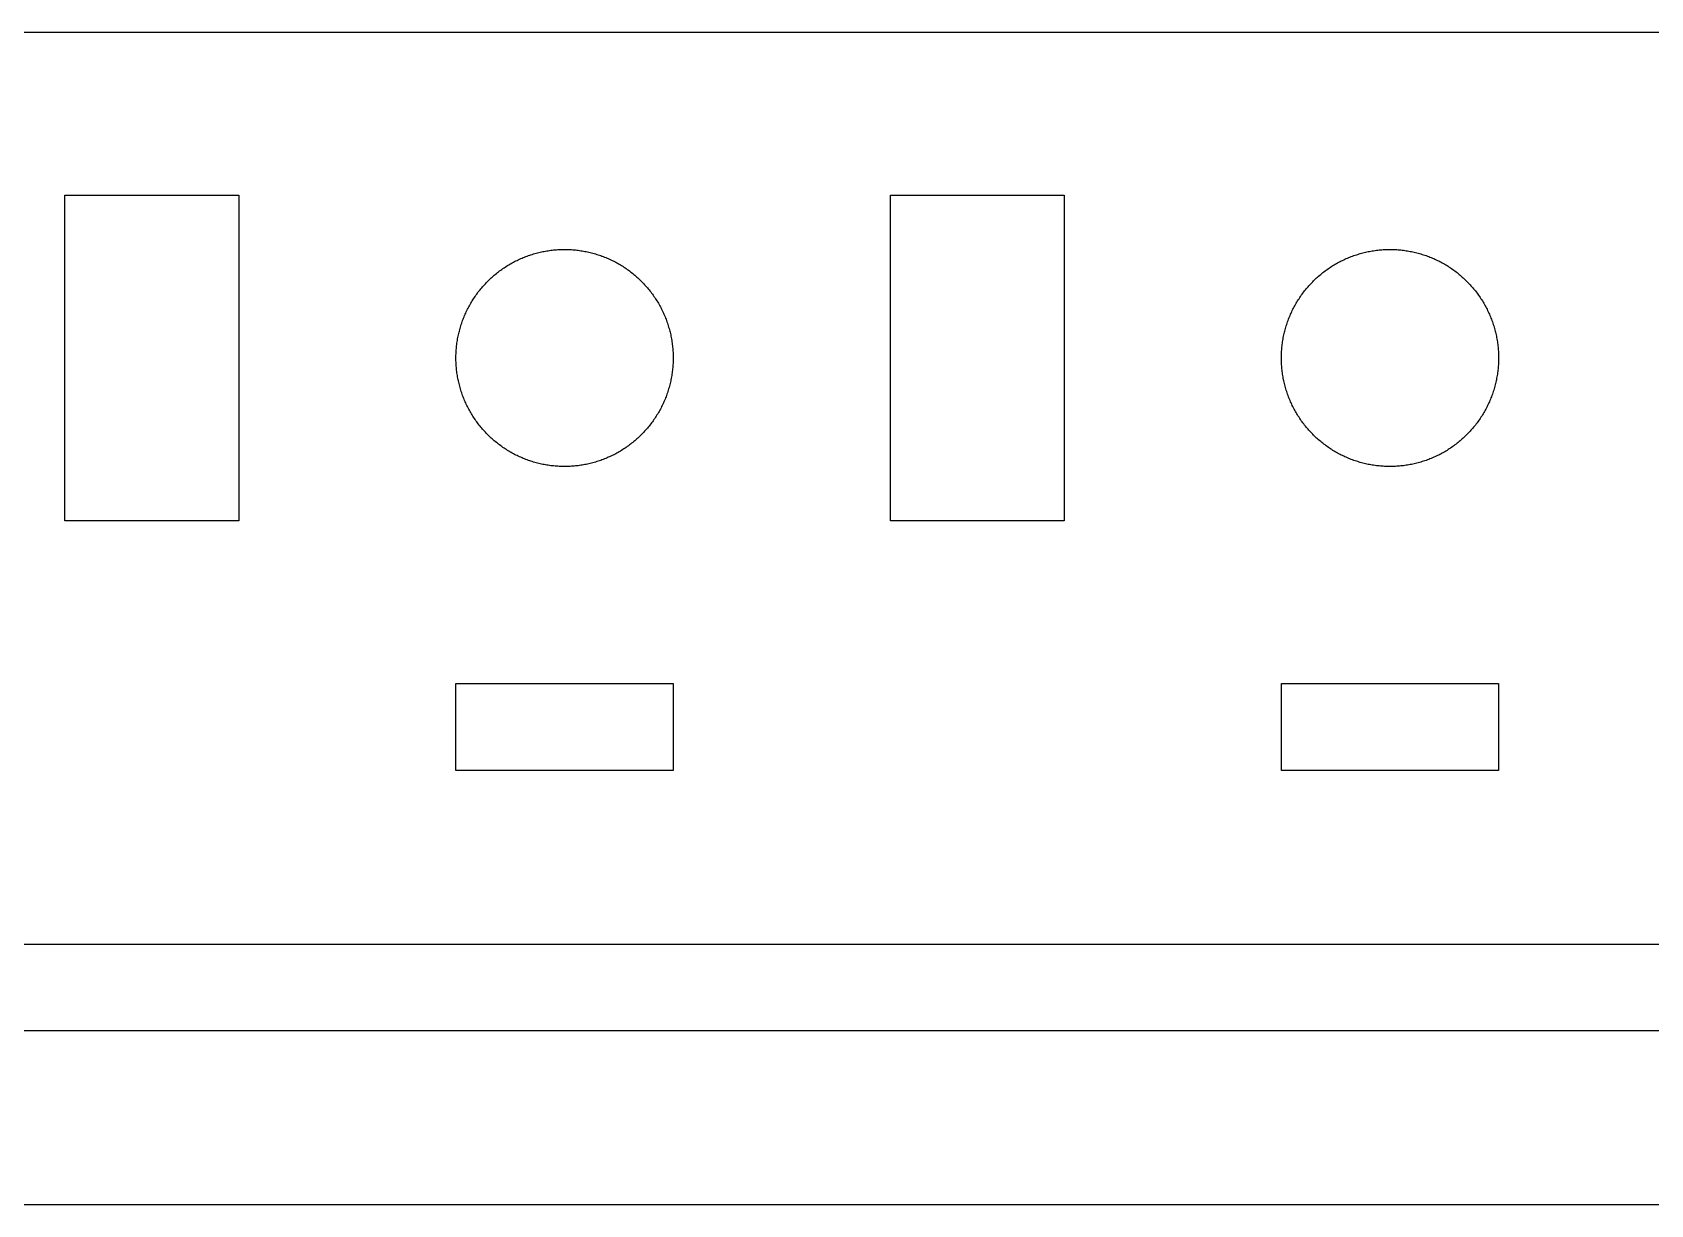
# Model space of a CAD drawing. Header units: metres. Extents: x -160 to 479, y -45 to 506.
# Drawn here: x -85.5 to -11, y 75 to 129 of the extents above; entities that cross this region are included whole.
import ezdxf

# ---------------------------------------------------------------- set-up
doc = ezdxf.new("R2010")
doc.units = ezdxf.units.M

msp = doc.modelspace()

# ---------------------------------------------------------------- linework, layer by layer
for p, q in [((152, 129), (-160, 129)), ((-84, 106.5), (-84, 121.5)), ((-84, 121.5), (-76, 121.5)), ((-76, 121.5), (-76, 106.5)), ((-46, 106.5), (-46, 121.5)), ((-46, 121.5), (-38, 121.5)), ((-38, 121.5), (-38, 106.5)), ((-63.2979, 118.441), (-63.2419, 118.469)), ((-63.2419, 118.469), (-63.1856, 118.497)), ((-63.1856, 118.497), (-63.1289, 118.524)), ((-63.1289, 118.524), (-63.0719, 118.551)), ((-63.0719, 118.551), (-63.0145, 118.576)), ((-63.0145, 118.576), (-62.9569, 118.601)), ((-62.9569, 118.601), (-62.8989, 118.625)), ((-62.8989, 118.625), (-62.8406, 118.649)), ((-62.8406, 118.649), (-62.7821, 118.672)), ((-62.7821, 118.672), (-62.7232, 118.694)), ((-62.7232, 118.694), (-62.6641, 118.715)), ((-62.6641, 118.715), (-62.6047, 118.735)), ((-62.6047, 118.735), (-62.5451, 118.755)), ((-62.5451, 118.755), (-62.4852, 118.774)), ((-62.4852, 118.774), (-62.4251, 118.793)), ((-62.4251, 118.793), (-62.3647, 118.81)), ((-62.3647, 118.81), (-62.3042, 118.827)), ((-62.3042, 118.827), (-62.2434, 118.843)), ((-62.2434, 118.843), (-62.1825, 118.858)), ((-62.1825, 118.858), (-62.1214, 118.873)), ((-62.1214, 118.873), (-62.06, 118.886)), ((-62.06, 118.886), (-61.9985, 118.899)), ((-61.9985, 118.899), (-61.9369, 118.911)), ((-61.9369, 118.911), (-61.8751, 118.923)), ((-61.8751, 118.923), (-61.8132, 118.933)), ((-61.8132, 118.933), (-61.7511, 118.943)), ((-61.7511, 118.943), (-61.6889, 118.952)), ((-61.6889, 118.952), (-61.6267, 118.961)), ((-61.6267, 118.961), (-61.5643, 118.968)), ((-61.5643, 118.968), (-61.5018, 118.975)), ((-61.5018, 118.975), (-61.4393, 118.981)), ((-61.4393, 118.981), (-61.3766, 118.986)), ((-61.3766, 118.986), (-61.3139, 118.99)), ((-61.3139, 118.99), (-61.2512, 118.994)), ((-61.2512, 118.994), (-61.1884, 118.996)), ((-61.1884, 118.996), (-61.1256, 118.998)), ((-61.1256, 118.998), (-61.0628, 119)), ((-61.0628, 119), (-61, 119)), ((-61, 119), (-60.9372, 119)), ((-60.9372, 119), (-60.8743, 118.998)), ((-60.8743, 118.998), (-60.8115, 118.996)), ((-60.8115, 118.996), (-60.7488, 118.994)), ((-60.7488, 118.994), (-60.686, 118.99)), ((-60.686, 118.99), (-60.6234, 118.986)), ((-60.6234, 118.986), (-60.5607, 118.981)), ((-60.5607, 118.981), (-60.4982, 118.975)), ((-60.4982, 118.975), (-60.4357, 118.968)), ((-60.4357, 118.968), (-60.3733, 118.961)), ((-60.3733, 118.961), (-60.311, 118.952)), ((-60.311, 118.952), (-60.2489, 118.943)), ((-60.2489, 118.943), (-60.1868, 118.933)), ((-60.1868, 118.933), (-60.1249, 118.923)), ((-60.1249, 118.923), (-60.0631, 118.911)), ((-60.0631, 118.911), (-60.0014, 118.899)), ((-60.0014, 118.899), (-59.94, 118.886)), ((-59.94, 118.886), (-59.8786, 118.873)), ((-59.8786, 118.873), (-59.8175, 118.858)), ((-59.8175, 118.858), (-59.7565, 118.843)), ((-59.7565, 118.843), (-59.6958, 118.827)), ((-59.6958, 118.827), (-59.6352, 118.81)), ((-59.6352, 118.81), (-59.5749, 118.793)), ((-59.5749, 118.793), (-59.5148, 118.774)), ((-59.5148, 118.774), (-59.4549, 118.755)), ((-59.4549, 118.755), (-59.3953, 118.735)), ((-59.3953, 118.735), (-59.3359, 118.715)), ((-59.3359, 118.715), (-59.2768, 118.694)), ((-59.2768, 118.694), (-59.2179, 118.672)), ((-59.2179, 118.672), (-59.1594, 118.649)), ((-59.1594, 118.649), (-59.1011, 118.625)), ((-59.1011, 118.625), (-59.0431, 118.601)), ((-59.0431, 118.601), (-58.9855, 118.576)), ((-58.9855, 118.576), (-58.9281, 118.551)), ((-58.9281, 118.551), (-58.8711, 118.524)), ((-58.8711, 118.524), (-58.8144, 118.497)), ((-58.8144, 118.497), (-58.7581, 118.469)), ((-58.7581, 118.469), (-58.7021, 118.441)), ((-25.2979, 118.441), (-25.2419, 118.469)), ((-25.2419, 118.469), (-25.1856, 118.497)), ((-25.1856, 118.497), (-25.1289, 118.524)), ((-25.1289, 118.524), (-25.0719, 118.551)), ((-25.0719, 118.551), (-25.0145, 118.576)), ((-25.0145, 118.576), (-24.9569, 118.601)), ((-24.9569, 118.601), (-24.8989, 118.625)), ((-24.8989, 118.625), (-24.8406, 118.649)), ((-24.8406, 118.649), (-24.7821, 118.672)), ((-24.7821, 118.672), (-24.7232, 118.694)), ((-24.7232, 118.694), (-24.6641, 118.715)), ((-24.6641, 118.715), (-24.6047, 118.735)), ((-24.6047, 118.735), (-24.5451, 118.755)), ((-24.5451, 118.755), (-24.4852, 118.774)), ((-24.4852, 118.774), (-24.4251, 118.793)), ((-24.4251, 118.793), (-24.3647, 118.81)), ((-24.3647, 118.81), (-24.3042, 118.827)), ((-24.3042, 118.827), (-24.2434, 118.843)), ((-24.2434, 118.843), (-24.1825, 118.858)), ((-24.1825, 118.858), (-24.1214, 118.873)), ((-24.1214, 118.873), (-24.06, 118.886)), ((-24.06, 118.886), (-23.9985, 118.899)), ((-23.9985, 118.899), (-23.9369, 118.911)), ((-23.9369, 118.911), (-23.8751, 118.923)), ((-23.8751, 118.923), (-23.8132, 118.933)), ((-23.8132, 118.933), (-23.7511, 118.943)), ((-23.7511, 118.943), (-23.6889, 118.952)), ((-23.6889, 118.952), (-23.6267, 118.961)), ((-23.6267, 118.961), (-23.5643, 118.968)), ((-23.5643, 118.968), (-23.5018, 118.975)), ((-23.5018, 118.975), (-23.4393, 118.981)), ((-23.4393, 118.981), (-23.3766, 118.986)), ((-23.3766, 118.986), (-23.3139, 118.99)), ((-23.3139, 118.99), (-23.2512, 118.994)), ((-23.2512, 118.994), (-23.1884, 118.996)), ((-23.1884, 118.996), (-23.1256, 118.998)), ((-23.1256, 118.998), (-23.0628, 119)), ((-23.0628, 119), (-23, 119)), ((-23, 119), (-22.9372, 119)), ((-22.9372, 119), (-22.8743, 118.998)), ((-22.8743, 118.998), (-22.8115, 118.996)), ((-22.8115, 118.996), (-22.7488, 118.994)), ((-22.7488, 118.994), (-22.686, 118.99)), ((-22.686, 118.99), (-22.6234, 118.986)), ((-22.6234, 118.986), (-22.5607, 118.981)), ((-22.5607, 118.981), (-22.4982, 118.975)), ((-22.4982, 118.975), (-22.4357, 118.968)), ((-22.4357, 118.968), (-22.3733, 118.961)), ((-22.3733, 118.961), (-22.311, 118.952)), ((-22.311, 118.952), (-22.2489, 118.943)), ((-22.2489, 118.943), (-22.1868, 118.933)), ((-22.1868, 118.933), (-22.1249, 118.923)), ((-22.1249, 118.923), (-22.0631, 118.911)), ((-22.0631, 118.911), (-22.0014, 118.899)), ((-22.0014, 118.899), (-21.94, 118.886)), ((-21.94, 118.886), (-21.8786, 118.873)), ((-21.8786, 118.873), (-21.8175, 118.858)), ((-21.8175, 118.858), (-21.7565, 118.843)), ((-21.7565, 118.843), (-21.6958, 118.827)), ((-21.6958, 118.827), (-21.6352, 118.81)), ((-21.6352, 118.81), (-21.5749, 118.793)), ((-21.5749, 118.793), (-21.5148, 118.774)), ((-21.5148, 118.774), (-21.4549, 118.755)), ((-21.4549, 118.755), (-21.3953, 118.735)), ((-21.3953, 118.735), (-21.3359, 118.715)), ((-21.3359, 118.715), (-21.2768, 118.694)), ((-21.2768, 118.694), (-21.2179, 118.672)), ((-21.2179, 118.672), (-21.1594, 118.649)), ((-21.1594, 118.649), (-21.1011, 118.625)), ((-21.1011, 118.625), (-21.0431, 118.601)), ((-21.0431, 118.601), (-20.9855, 118.576)), ((-20.9855, 118.576), (-20.9281, 118.551)), ((-20.9281, 118.551), (-20.8711, 118.524)), ((-20.8711, 118.524), (-20.8144, 118.497)), ((-20.8144, 118.497), (-20.7581, 118.469)), ((-20.7581, 118.469), (-20.7021, 118.441)), ((-64.3767, 117.688), (-64.33, 117.73)), ((-64.33, 117.73), (-64.2829, 117.771)), ((-64.2829, 117.771), (-64.2353, 117.812)), ((-64.2353, 117.812), (-64.1871, 117.853)), ((-64.1871, 117.853), (-64.1384, 117.892)), ((-64.1384, 117.892), (-64.0893, 117.931)), ((-64.0893, 117.931), (-64.0396, 117.97)), ((-64.0396, 117.97), (-63.9895, 118.008)), ((-63.9895, 118.008), (-63.9389, 118.045)), ((-63.9389, 118.045), (-63.8879, 118.082)), ((-63.8879, 118.082), (-63.8363, 118.118)), ((-63.8363, 118.118), (-63.7844, 118.153)), ((-63.7844, 118.153), (-63.732, 118.188)), ((-63.732, 118.188), (-63.6791, 118.222)), ((-63.6791, 118.222), (-63.6259, 118.255)), ((-63.6259, 118.255), (-63.5722, 118.288)), ((-63.5722, 118.288), (-63.5181, 118.32)), ((-63.5181, 118.32), (-63.4636, 118.351)), ((-63.4636, 118.351), (-63.4088, 118.382)), ((-63.4088, 118.382), (-63.3535, 118.411)), ((-63.3535, 118.411), (-63.2979, 118.441)), ((-58.7021, 118.441), (-58.6465, 118.411)), ((-58.6465, 118.411), (-58.5912, 118.382)), ((-58.5912, 118.382), (-58.5364, 118.351)), ((-58.5364, 118.351), (-58.4819, 118.32)), ((-58.4819, 118.32), (-58.4278, 118.288)), ((-58.4278, 118.288), (-58.3741, 118.255)), ((-58.3741, 118.255), (-58.3209, 118.222)), ((-58.3209, 118.222), (-58.268, 118.188)), ((-58.268, 118.188), (-58.2156, 118.153)), ((-58.2156, 118.153), (-58.1637, 118.118)), ((-58.1637, 118.118), (-58.1121, 118.082)), ((-58.1121, 118.082), (-58.0611, 118.045)), ((-58.0611, 118.045), (-58.0105, 118.008)), ((-58.0105, 118.008), (-57.9603, 117.97)), ((-57.9603, 117.97), (-57.9107, 117.931)), ((-57.9107, 117.931), (-57.8615, 117.892)), ((-57.8615, 117.892), (-57.8129, 117.853)), ((-57.8129, 117.853), (-57.7647, 117.812)), ((-57.7647, 117.812), (-57.7171, 117.771)), ((-57.7171, 117.771), (-57.6699, 117.73)), ((-57.6699, 117.73), (-57.6233, 117.688)), ((-26.3767, 117.688), (-26.33, 117.73)), ((-26.33, 117.73), (-26.2829, 117.771)), ((-26.2829, 117.771), (-26.2353, 117.812)), ((-26.2353, 117.812), (-26.1871, 117.853)), ((-26.1871, 117.853), (-26.1384, 117.892)), ((-26.1384, 117.892), (-26.0893, 117.931)), ((-26.0893, 117.931), (-26.0396, 117.97)), ((-26.0396, 117.97), (-25.9895, 118.008)), ((-25.9895, 118.008), (-25.9389, 118.045)), ((-25.9389, 118.045), (-25.8879, 118.082)), ((-25.8879, 118.082), (-25.8363, 118.118)), ((-25.8363, 118.118), (-25.7844, 118.153)), ((-25.7844, 118.153), (-25.732, 118.188)), ((-25.732, 118.188), (-25.6791, 118.222)), ((-25.6791, 118.222), (-25.6259, 118.255)), ((-25.6259, 118.255), (-25.5722, 118.288)), ((-25.5722, 118.288), (-25.5181, 118.32)), ((-25.5181, 118.32), (-25.4636, 118.351)), ((-25.4636, 118.351), (-25.4088, 118.382)), ((-25.4088, 118.382), (-25.3535, 118.411)), ((-25.3535, 118.411), (-25.2979, 118.441)), ((-20.7021, 118.441), (-20.6465, 118.411)), ((-20.6465, 118.411), (-20.5912, 118.382)), ((-20.5912, 118.382), (-20.5364, 118.351)), ((-20.5364, 118.351), (-20.4819, 118.32)), ((-20.4819, 118.32), (-20.4278, 118.288)), ((-20.4278, 118.288), (-20.3741, 118.255)), ((-20.3741, 118.255), (-20.3209, 118.222)), ((-20.3209, 118.222), (-20.268, 118.188)), ((-20.268, 118.188), (-20.2156, 118.153)), ((-20.2156, 118.153), (-20.1637, 118.118)), ((-20.1637, 118.118), (-20.1121, 118.082)), ((-20.1121, 118.082), (-20.0611, 118.045)), ((-20.0611, 118.045), (-20.0105, 118.008)), ((-20.0105, 118.008), (-19.9603, 117.97)), ((-19.9603, 117.97), (-19.9107, 117.931)), ((-19.9107, 117.931), (-19.8615, 117.892)), ((-19.8615, 117.892), (-19.8129, 117.853)), ((-19.8129, 117.853), (-19.7647, 117.812)), ((-19.7647, 117.812), (-19.7171, 117.771)), ((-19.7171, 117.771), (-19.6699, 117.73)), ((-19.6699, 117.73), (-19.6233, 117.688)), ((-65.0451, 116.939), (-65.0078, 116.99)), ((-65.0078, 116.99), (-64.9699, 117.04)), ((-64.9699, 117.04), (-64.9314, 117.089)), ((-64.9314, 117.089), (-64.8923, 117.138)), ((-64.8923, 117.138), (-64.8526, 117.187)), ((-64.8526, 117.187), (-64.8122, 117.235)), ((-64.8122, 117.235), (-64.7713, 117.283)), ((-64.7713, 117.283), (-64.7297, 117.33)), ((-64.7297, 117.33), (-64.6876, 117.377)), ((-64.6876, 117.377), (-64.6448, 117.423)), ((-64.6448, 117.423), (-64.6015, 117.468)), ((-64.6015, 117.468), (-64.5577, 117.513)), ((-64.5577, 117.513), (-64.5132, 117.558)), ((-64.5132, 117.558), (-64.4683, 117.602)), ((-64.4683, 117.602), (-64.4227, 117.645)), ((-64.4227, 117.645), (-64.3767, 117.688)), ((-57.6233, 117.688), (-57.5773, 117.645)), ((-57.5773, 117.645), (-57.5317, 117.602)), ((-57.5317, 117.602), (-57.4867, 117.558)), ((-57.4867, 117.558), (-57.4423, 117.513)), ((-57.4423, 117.513), (-57.3985, 117.468)), ((-57.3985, 117.468), (-57.3551, 117.423)), ((-57.3551, 117.423), (-57.3124, 117.377)), ((-57.3124, 117.377), (-57.2703, 117.33)), ((-57.2703, 117.33), (-57.2287, 117.283)), ((-57.2287, 117.283), (-57.1878, 117.235)), ((-57.1878, 117.235), (-57.1474, 117.187)), ((-57.1474, 117.187), (-57.1077, 117.138)), ((-57.1077, 117.138), (-57.0686, 117.089)), ((-57.0686, 117.089), (-57.03, 117.04)), ((-57.03, 117.04), (-56.9922, 116.99)), ((-56.9922, 116.99), (-56.9549, 116.939)), ((-27.0451, 116.939), (-27.0078, 116.99)), ((-27.0078, 116.99), (-26.9699, 117.04)), ((-26.9699, 117.04), (-26.9314, 117.089)), ((-26.9314, 117.089), (-26.8923, 117.138)), ((-26.8923, 117.138), (-26.8526, 117.187)), ((-26.8526, 117.187), (-26.8122, 117.235)), ((-26.8122, 117.235), (-26.7713, 117.283)), ((-26.7713, 117.283), (-26.7297, 117.33)), ((-26.7297, 117.33), (-26.6876, 117.377)), ((-26.6876, 117.377), (-26.6448, 117.423)), ((-26.6448, 117.423), (-26.6015, 117.468)), ((-26.6015, 117.468), (-26.5577, 117.513)), ((-26.5577, 117.513), (-26.5132, 117.558)), ((-26.5132, 117.558), (-26.4683, 117.602)), ((-26.4683, 117.602), (-26.4227, 117.645)), ((-26.4227, 117.645), (-26.3767, 117.688)), ((-19.6233, 117.688), (-19.5773, 117.645)), ((-19.5773, 117.645), (-19.5317, 117.602)), ((-19.5317, 117.602), (-19.4867, 117.558)), ((-19.4867, 117.558), (-19.4423, 117.513)), ((-19.4423, 117.513), (-19.3985, 117.468)), ((-19.3985, 117.468), (-19.3551, 117.423)), ((-19.3551, 117.423), (-19.3124, 117.377)), ((-19.3124, 117.377), (-19.2703, 117.33)), ((-19.2703, 117.33), (-19.2287, 117.283)), ((-19.2287, 117.283), (-19.1878, 117.235)), ((-19.1878, 117.235), (-19.1474, 117.187)), ((-19.1474, 117.187), (-19.1077, 117.138)), ((-19.1077, 117.138), (-19.0686, 117.089)), ((-19.0686, 117.089), (-19.03, 117.04)), ((-19.03, 117.04), (-18.9922, 116.99)), ((-18.9922, 116.99), (-18.9549, 116.939)), ((-65.497, 116.186), (-65.4692, 116.242)), ((-65.4692, 116.242), (-65.4407, 116.298)), ((-65.4407, 116.298), (-65.4115, 116.354)), ((-65.4115, 116.354), (-65.3815, 116.409)), ((-65.3815, 116.409), (-65.3509, 116.464)), ((-65.3509, 116.464), (-65.3196, 116.518)), ((-65.3196, 116.518), (-65.2876, 116.572)), ((-65.2876, 116.572), (-65.255, 116.626)), ((-65.255, 116.626), (-65.2216, 116.679)), ((-65.2216, 116.679), (-65.1876, 116.732)), ((-65.1876, 116.732), (-65.153, 116.784)), ((-65.153, 116.784), (-65.1177, 116.836)), ((-65.1177, 116.836), (-65.0817, 116.888)), ((-65.0817, 116.888), (-65.0451, 116.939)), ((-56.9549, 116.939), (-56.9183, 116.888)), ((-56.9183, 116.888), (-56.8823, 116.836)), ((-56.8823, 116.836), (-56.847, 116.784)), ((-56.847, 116.784), (-56.8123, 116.732)), ((-56.8123, 116.732), (-56.7784, 116.679)), ((-56.7784, 116.679), (-56.745, 116.626)), ((-56.745, 116.626), (-56.7124, 116.572)), ((-56.7124, 116.572), (-56.6804, 116.518)), ((-56.6804, 116.518), (-56.6491, 116.464)), ((-56.6491, 116.464), (-56.6185, 116.409)), ((-56.6185, 116.409), (-56.5885, 116.354)), ((-56.5885, 116.354), (-56.5593, 116.298)), ((-56.5593, 116.298), (-56.5308, 116.242)), ((-56.5308, 116.242), (-56.503, 116.186)), ((-27.497, 116.186), (-27.4692, 116.242)), ((-27.4692, 116.242), (-27.4407, 116.298)), ((-27.4407, 116.298), (-27.4115, 116.354)), ((-27.4115, 116.354), (-27.3815, 116.409)), ((-27.3815, 116.409), (-27.3509, 116.464)), ((-27.3509, 116.464), (-27.3196, 116.518)), ((-27.3196, 116.518), (-27.2876, 116.572)), ((-27.2876, 116.572), (-27.255, 116.626)), ((-27.255, 116.626), (-27.2216, 116.679)), ((-27.2216, 116.679), (-27.1876, 116.732)), ((-27.1876, 116.732), (-27.153, 116.784)), ((-27.153, 116.784), (-27.1177, 116.836)), ((-27.1177, 116.836), (-27.0817, 116.888)), ((-27.0817, 116.888), (-27.0451, 116.939)), ((-18.9549, 116.939), (-18.9183, 116.888)), ((-18.9183, 116.888), (-18.8823, 116.836)), ((-18.8823, 116.836), (-18.847, 116.784)), ((-18.847, 116.784), (-18.8123, 116.732)), ((-18.8123, 116.732), (-18.7784, 116.679)), ((-18.7784, 116.679), (-18.745, 116.626)), ((-18.745, 116.626), (-18.7124, 116.572)), ((-18.7124, 116.572), (-18.6804, 116.518)), ((-18.6804, 116.518), (-18.6491, 116.464)), ((-18.6491, 116.464), (-18.6185, 116.409)), ((-18.6185, 116.409), (-18.5885, 116.354)), ((-18.5885, 116.354), (-18.5593, 116.298)), ((-18.5593, 116.298), (-18.5308, 116.242)), ((-18.5308, 116.242), (-18.503, 116.186)), ((-65.7926, 115.425), (-65.7743, 115.485)), ((-65.7743, 115.485), (-65.7553, 115.545)), ((-65.7553, 115.545), (-65.7355, 115.605)), ((-65.7355, 115.605), (-65.715, 115.664)), ((-65.715, 115.664), (-65.6937, 115.723)), ((-65.6937, 115.723), (-65.6716, 115.782)), ((-65.6716, 115.782), (-65.6489, 115.841)), ((-65.6489, 115.841), (-65.6254, 115.899)), ((-65.6254, 115.899), (-65.6012, 115.957)), ((-65.6012, 115.957), (-65.5762, 116.015)), ((-65.5762, 116.015), (-65.5505, 116.072)), ((-65.5505, 116.072), (-65.5241, 116.129)), ((-65.5241, 116.129), (-65.497, 116.186)), ((-56.503, 116.186), (-56.4759, 116.129)), ((-56.4759, 116.129), (-56.4495, 116.072)), ((-56.4495, 116.072), (-56.4238, 116.015)), ((-56.4238, 116.015), (-56.3988, 115.957)), ((-56.3988, 115.957), (-56.3746, 115.899)), ((-56.3746, 115.899), (-56.3511, 115.841)), ((-56.3511, 115.841), (-56.3284, 115.782)), ((-56.3284, 115.782), (-56.3063, 115.723)), ((-56.3063, 115.723), (-56.285, 115.664)), ((-56.285, 115.664), (-56.2645, 115.605)), ((-56.2645, 115.605), (-56.2447, 115.545)), ((-56.2447, 115.545), (-56.2257, 115.485)), ((-56.2257, 115.485), (-56.2074, 115.425)), ((-27.7926, 115.425), (-27.7743, 115.485)), ((-27.7743, 115.485), (-27.7553, 115.545)), ((-27.7553, 115.545), (-27.7355, 115.605)), ((-27.7355, 115.605), (-27.715, 115.664)), ((-27.715, 115.664), (-27.6937, 115.723)), ((-27.6937, 115.723), (-27.6716, 115.782)), ((-27.6716, 115.782), (-27.6489, 115.841)), ((-27.6489, 115.841), (-27.6254, 115.899)), ((-27.6254, 115.899), (-27.6012, 115.957)), ((-27.6012, 115.957), (-27.5762, 116.015)), ((-27.5762, 116.015), (-27.5505, 116.072)), ((-27.5505, 116.072), (-27.5241, 116.129)), ((-27.5241, 116.129), (-27.497, 116.186)), ((-18.503, 116.186), (-18.4759, 116.129)), ((-18.4759, 116.129), (-18.4495, 116.072)), ((-18.4495, 116.072), (-18.4238, 116.015)), ((-18.4238, 116.015), (-18.3988, 115.957)), ((-18.3988, 115.957), (-18.3746, 115.899)), ((-18.3746, 115.899), (-18.3511, 115.841)), ((-18.3511, 115.841), (-18.3284, 115.782)), ((-18.3284, 115.782), (-18.3063, 115.723)), ((-18.3063, 115.723), (-18.285, 115.664)), ((-18.285, 115.664), (-18.2645, 115.605)), ((-18.2645, 115.605), (-18.2447, 115.545)), ((-18.2447, 115.545), (-18.2257, 115.485)), ((-18.2257, 115.485), (-18.2074, 115.425)), ((-65.9523, 114.689), (-65.9433, 114.751)), ((-65.9433, 114.751), (-65.9334, 114.813)), ((-65.9334, 114.813), (-65.9228, 114.875)), ((-65.9228, 114.875), (-65.9114, 114.937)), ((-65.9114, 114.937), (-65.8993, 114.999)), ((-65.8993, 114.999), (-65.8863, 115.06)), ((-65.8863, 115.06), (-65.8726, 115.121)), ((-65.8726, 115.121), (-65.8582, 115.182)), ((-65.8582, 115.182), (-65.8429, 115.243)), ((-65.8429, 115.243), (-65.8269, 115.304)), ((-65.8269, 115.304), (-65.8101, 115.365)), ((-65.8101, 115.365), (-65.7926, 115.425)), ((-56.2074, 115.425), (-56.1898, 115.365)), ((-56.1898, 115.365), (-56.1731, 115.304)), ((-56.1731, 115.304), (-56.1571, 115.243)), ((-56.1571, 115.243), (-56.1418, 115.182)), ((-56.1418, 115.182), (-56.1274, 115.121)), ((-56.1274, 115.121), (-56.1136, 115.06)), ((-56.1136, 115.06), (-56.1007, 114.999)), ((-56.1007, 114.999), (-56.0886, 114.937)), ((-56.0886, 114.937), (-56.0772, 114.875)), ((-56.0772, 114.875), (-56.0666, 114.813)), ((-56.0666, 114.813), (-56.0567, 114.751)), ((-56.0567, 114.751), (-56.0477, 114.689)), ((-27.9523, 114.689), (-27.9433, 114.751)), ((-27.9433, 114.751), (-27.9334, 114.813)), ((-27.9334, 114.813), (-27.9228, 114.875)), ((-27.9228, 114.875), (-27.9114, 114.937)), ((-27.9114, 114.937), (-27.8993, 114.999)), ((-27.8993, 114.999), (-27.8863, 115.06)), ((-27.8863, 115.06), (-27.8726, 115.121)), ((-27.8726, 115.121), (-27.8582, 115.182)), ((-27.8582, 115.182), (-27.8429, 115.243)), ((-27.8429, 115.243), (-27.8269, 115.304)), ((-27.8269, 115.304), (-27.8101, 115.365)), ((-27.8101, 115.365), (-27.7926, 115.425)), ((-18.2074, 115.425), (-18.1898, 115.365)), ((-18.1898, 115.365), (-18.1731, 115.304)), ((-18.1731, 115.304), (-18.1571, 115.243)), ((-18.1571, 115.243), (-18.1418, 115.182)), ((-18.1418, 115.182), (-18.1274, 115.121)), ((-18.1274, 115.121), (-18.1136, 115.06)), ((-18.1136, 115.06), (-18.1007, 114.999)), ((-18.1007, 114.999), (-18.0886, 114.937)), ((-18.0886, 114.937), (-18.0772, 114.875)), ((-18.0772, 114.875), (-18.0666, 114.813)), ((-18.0666, 114.813), (-18.0567, 114.751)), ((-18.0567, 114.751), (-18.0477, 114.689)), ((-66, 114), (-65.9996, 114.063)), ((-65.9996, 113.937), (-66, 114)), ((-65.9996, 114.063), (-65.9984, 114.126)), ((-65.9984, 114.126), (-65.9964, 114.188)), ((-65.9964, 114.188), (-65.9937, 114.251)), ((-65.9937, 114.251), (-65.9901, 114.314)), ((-65.9901, 114.314), (-65.9858, 114.377)), ((-65.9858, 114.377), (-65.9807, 114.439)), ((-65.9807, 114.439), (-65.9747, 114.502)), ((-65.9747, 114.502), (-65.968, 114.564)), ((-65.968, 114.564), (-65.9606, 114.627)), ((-65.9606, 114.627), (-65.9523, 114.689)), ((-56.0477, 114.689), (-56.0394, 114.627)), ((-56.0394, 114.627), (-56.0319, 114.564)), ((-56.0319, 114.564), (-56.0252, 114.502)), ((-56.0252, 114.502), (-56.0193, 114.439)), ((-56.0193, 114.439), (-56.0142, 114.377)), ((-56.0142, 114.377), (-56.0099, 114.314)), ((-56.0099, 114.314), (-56.0063, 114.251)), ((-56.0063, 114.251), (-56.0035, 114.188)), ((-56.0035, 114.188), (-56.0016, 114.126)), ((-56.0016, 114.126), (-56.0004, 114.063)), ((-56.0004, 114.063), (-56, 114)), ((-56, 114), (-56.0004, 113.937)), ((-28, 114), (-27.9996, 114.063)), ((-27.9996, 113.937), (-28, 114)), ((-27.9996, 114.063), (-27.9984, 114.126)), ((-27.9984, 114.126), (-27.9964, 114.188)), ((-27.9964, 114.188), (-27.9937, 114.251)), ((-27.9937, 114.251), (-27.9901, 114.314)), ((-27.9901, 114.314), (-27.9858, 114.377)), ((-27.9858, 114.377), (-27.9807, 114.439)), ((-27.9807, 114.439), (-27.9747, 114.502)), ((-27.9747, 114.502), (-27.968, 114.564)), ((-27.968, 114.564), (-27.9606, 114.627)), ((-27.9606, 114.627), (-27.9523, 114.689)), ((-18.0477, 114.689), (-18.0394, 114.627)), ((-18.0394, 114.627), (-18.0319, 114.564)), ((-18.0319, 114.564), (-18.0252, 114.502)), ((-18.0252, 114.502), (-18.0193, 114.439)), ((-18.0193, 114.439), (-18.0142, 114.377)), ((-18.0142, 114.377), (-18.0099, 114.314)), ((-18.0099, 114.314), (-18.0063, 114.251)), ((-18.0063, 114.251), (-18.0035, 114.188)), ((-18.0035, 114.188), (-18.0016, 114.126)), ((-18.0016, 114.126), (-18.0004, 114.063)), ((-18.0004, 114.063), (-18, 114)), ((-18, 114), (-18.0004, 113.937)), ((-65.9984, 113.874), (-65.9996, 113.937)), ((-65.9964, 113.812), (-65.9984, 113.874)), ((-65.9937, 113.749), (-65.9964, 113.812)), ((-65.9901, 113.686), (-65.9937, 113.749)), ((-65.9858, 113.623), (-65.9901, 113.686)), ((-65.9807, 113.561), (-65.9858, 113.623)), ((-65.9747, 113.498), (-65.9807, 113.561)), ((-65.968, 113.436), (-65.9747, 113.498)), ((-65.9606, 113.373), (-65.968, 113.436)), ((-65.9523, 113.311), (-65.9606, 113.373)), ((-65.9433, 113.249), (-65.9523, 113.311)), ((-65.9334, 113.187), (-65.9433, 113.249)), ((-56.0567, 113.249), (-56.0666, 113.187)), ((-56.0477, 113.311), (-56.0567, 113.249)), ((-56.0394, 113.373), (-56.0477, 113.311)), ((-56.0319, 113.436), (-56.0394, 113.373)), ((-56.0252, 113.498), (-56.0319, 113.436)), ((-56.0193, 113.561), (-56.0252, 113.498)), ((-56.0142, 113.623), (-56.0193, 113.561)), ((-56.0099, 113.686), (-56.0142, 113.623)), ((-56.0063, 113.749), (-56.0099, 113.686)), ((-56.0035, 113.812), (-56.0063, 113.749)), ((-56.0016, 113.874), (-56.0035, 113.812)), ((-56.0004, 113.937), (-56.0016, 113.874)), ((-27.9984, 113.874), (-27.9996, 113.937)), ((-27.9964, 113.812), (-27.9984, 113.874)), ((-27.9937, 113.749), (-27.9964, 113.812)), ((-27.9901, 113.686), (-27.9937, 113.749)), ((-27.9858, 113.623), (-27.9901, 113.686)), ((-27.9807, 113.561), (-27.9858, 113.623)), ((-27.9747, 113.498), (-27.9807, 113.561)), ((-27.968, 113.436), (-27.9747, 113.498)), ((-27.9606, 113.373), (-27.968, 113.436)), ((-27.9523, 113.311), (-27.9606, 113.373)), ((-27.9433, 113.249), (-27.9523, 113.311)), ((-27.9334, 113.187), (-27.9433, 113.249)), ((-18.0567, 113.249), (-18.0666, 113.187)), ((-18.0477, 113.311), (-18.0567, 113.249)), ((-18.0394, 113.373), (-18.0477, 113.311)), ((-18.0319, 113.436), (-18.0394, 113.373)), ((-18.0252, 113.498), (-18.0319, 113.436)), ((-18.0193, 113.561), (-18.0252, 113.498)), ((-18.0142, 113.623), (-18.0193, 113.561)), ((-18.0099, 113.686), (-18.0142, 113.623)), ((-18.0063, 113.749), (-18.0099, 113.686)), ((-18.0035, 113.812), (-18.0063, 113.749)), ((-18.0016, 113.874), (-18.0035, 113.812)), ((-18.0004, 113.937), (-18.0016, 113.874)), ((-65.9228, 113.125), (-65.9334, 113.187)), ((-65.9114, 113.063), (-65.9228, 113.125)), ((-65.8993, 113.001), (-65.9114, 113.063)), ((-65.8863, 112.94), (-65.8993, 113.001)), ((-65.8726, 112.879), (-65.8863, 112.94)), ((-65.8582, 112.818), (-65.8726, 112.879)), ((-65.8429, 112.757), (-65.8582, 112.818)), ((-65.8269, 112.696), (-65.8429, 112.757)), ((-65.8101, 112.635), (-65.8269, 112.696)), ((-65.7926, 112.575), (-65.8101, 112.635)), ((-65.7743, 112.515), (-65.7926, 112.575)), ((-65.7553, 112.455), (-65.7743, 112.515)), ((-56.2257, 112.515), (-56.2447, 112.455)), ((-56.2074, 112.575), (-56.2257, 112.515)), ((-56.1898, 112.635), (-56.2074, 112.575)), ((-56.1731, 112.696), (-56.1898, 112.635)), ((-56.1571, 112.757), (-56.1731, 112.696)), ((-56.1418, 112.818), (-56.1571, 112.757)), ((-56.1274, 112.879), (-56.1418, 112.818)), ((-56.1136, 112.94), (-56.1274, 112.879)), ((-56.1007, 113.001), (-56.1136, 112.94)), ((-56.0886, 113.063), (-56.1007, 113.001)), ((-56.0772, 113.125), (-56.0886, 113.063)), ((-56.0666, 113.187), (-56.0772, 113.125)), ((-27.9228, 113.125), (-27.9334, 113.187)), ((-27.9114, 113.063), (-27.9228, 113.125)), ((-27.8993, 113.001), (-27.9114, 113.063)), ((-27.8863, 112.94), (-27.8993, 113.001)), ((-27.8726, 112.879), (-27.8863, 112.94)), ((-27.8582, 112.818), (-27.8726, 112.879)), ((-27.8429, 112.757), (-27.8582, 112.818)), ((-27.8269, 112.696), (-27.8429, 112.757)), ((-27.8101, 112.635), (-27.8269, 112.696)), ((-27.7926, 112.575), (-27.8101, 112.635)), ((-27.7743, 112.515), (-27.7926, 112.575)), ((-27.7553, 112.455), (-27.7743, 112.515)), ((-18.2257, 112.515), (-18.2447, 112.455)), ((-18.2074, 112.575), (-18.2257, 112.515)), ((-18.1898, 112.635), (-18.2074, 112.575)), ((-18.1731, 112.696), (-18.1898, 112.635)), ((-18.1571, 112.757), (-18.1731, 112.696)), ((-18.1418, 112.818), (-18.1571, 112.757)), ((-18.1274, 112.879), (-18.1418, 112.818)), ((-18.1136, 112.94), (-18.1274, 112.879)), ((-18.1007, 113.001), (-18.1136, 112.94)), ((-18.0886, 113.063), (-18.1007, 113.001)), ((-18.0772, 113.125), (-18.0886, 113.063)), ((-18.0666, 113.187), (-18.0772, 113.125)), ((-65.7355, 112.395), (-65.7553, 112.455)), ((-65.715, 112.336), (-65.7355, 112.395)), ((-65.6937, 112.277), (-65.715, 112.336)), ((-65.6716, 112.218), (-65.6937, 112.277)), ((-65.6489, 112.159), (-65.6716, 112.218)), ((-65.6254, 112.101), (-65.6489, 112.159)), ((-65.6012, 112.043), (-65.6254, 112.101)), ((-65.5762, 111.985), (-65.6012, 112.043)), ((-65.5505, 111.928), (-65.5762, 111.985)), ((-65.5241, 111.871), (-65.5505, 111.928)), ((-65.497, 111.814), (-65.5241, 111.871)), ((-65.4692, 111.758), (-65.497, 111.814)), ((-65.4407, 111.702), (-65.4692, 111.758)), ((-56.5308, 111.758), (-56.5593, 111.702)), ((-56.503, 111.814), (-56.5308, 111.758)), ((-56.4759, 111.871), (-56.503, 111.814)), ((-56.4495, 111.928), (-56.4759, 111.871)), ((-56.4238, 111.985), (-56.4495, 111.928)), ((-56.3988, 112.043), (-56.4238, 111.985)), ((-56.3746, 112.101), (-56.3988, 112.043)), ((-56.3511, 112.159), (-56.3746, 112.101)), ((-56.3284, 112.218), (-56.3511, 112.159)), ((-56.3063, 112.277), (-56.3284, 112.218)), ((-56.285, 112.336), (-56.3063, 112.277)), ((-56.2645, 112.395), (-56.285, 112.336)), ((-56.2447, 112.455), (-56.2645, 112.395)), ((-27.7355, 112.395), (-27.7553, 112.455)), ((-27.715, 112.336), (-27.7355, 112.395)), ((-27.6937, 112.277), (-27.715, 112.336)), ((-27.6716, 112.218), (-27.6937, 112.277)), ((-27.6489, 112.159), (-27.6716, 112.218)), ((-27.6254, 112.101), (-27.6489, 112.159)), ((-27.6012, 112.043), (-27.6254, 112.101)), ((-27.5762, 111.985), (-27.6012, 112.043)), ((-27.5505, 111.928), (-27.5762, 111.985)), ((-27.5241, 111.871), (-27.5505, 111.928)), ((-27.497, 111.814), (-27.5241, 111.871)), ((-27.4692, 111.758), (-27.497, 111.814)), ((-27.4407, 111.702), (-27.4692, 111.758)), ((-18.5308, 111.758), (-18.5593, 111.702)), ((-18.503, 111.814), (-18.5308, 111.758)), ((-18.4759, 111.871), (-18.503, 111.814)), ((-18.4495, 111.928), (-18.4759, 111.871)), ((-18.4238, 111.985), (-18.4495, 111.928)), ((-18.3988, 112.043), (-18.4238, 111.985)), ((-18.3746, 112.101), (-18.3988, 112.043)), ((-18.3511, 112.159), (-18.3746, 112.101)), ((-18.3284, 112.218), (-18.3511, 112.159)), ((-18.3063, 112.277), (-18.3284, 112.218)), ((-18.285, 112.336), (-18.3063, 112.277)), ((-18.2645, 112.395), (-18.285, 112.336)), ((-18.2447, 112.455), (-18.2645, 112.395)), ((-65.4115, 111.646), (-65.4407, 111.702)), ((-65.3815, 111.591), (-65.4115, 111.646)), ((-65.3509, 111.536), (-65.3815, 111.591)), ((-65.3196, 111.482), (-65.3509, 111.536)), ((-65.2876, 111.428), (-65.3196, 111.482)), ((-65.255, 111.374), (-65.2876, 111.428)), ((-65.2216, 111.321), (-65.255, 111.374)), ((-65.1876, 111.268), (-65.2216, 111.321)), ((-65.153, 111.216), (-65.1876, 111.268)), ((-65.1177, 111.164), (-65.153, 111.216)), ((-65.0817, 111.112), (-65.1177, 111.164)), ((-65.0451, 111.061), (-65.0817, 111.112)), ((-65.0078, 111.01), (-65.0451, 111.061)), ((-64.9699, 110.96), (-65.0078, 111.01)), ((-56.9922, 111.01), (-57.03, 110.96)), ((-56.9549, 111.061), (-56.9922, 111.01)), ((-56.9183, 111.112), (-56.9549, 111.061)), ((-56.8823, 111.164), (-56.9183, 111.112)), ((-56.847, 111.216), (-56.8823, 111.164)), ((-56.8123, 111.268), (-56.847, 111.216)), ((-56.7784, 111.321), (-56.8123, 111.268)), ((-56.745, 111.374), (-56.7784, 111.321)), ((-56.7124, 111.428), (-56.745, 111.374)), ((-56.6804, 111.482), (-56.7124, 111.428)), ((-56.6491, 111.536), (-56.6804, 111.482)), ((-56.6185, 111.591), (-56.6491, 111.536)), ((-56.5885, 111.646), (-56.6185, 111.591)), ((-56.5593, 111.702), (-56.5885, 111.646)), ((-27.4115, 111.646), (-27.4407, 111.702)), ((-27.3815, 111.591), (-27.4115, 111.646)), ((-27.3509, 111.536), (-27.3815, 111.591)), ((-27.3196, 111.482), (-27.3509, 111.536)), ((-27.2876, 111.428), (-27.3196, 111.482)), ((-27.255, 111.374), (-27.2876, 111.428)), ((-27.2216, 111.321), (-27.255, 111.374)), ((-27.1876, 111.268), (-27.2216, 111.321)), ((-27.153, 111.216), (-27.1876, 111.268)), ((-27.1177, 111.164), (-27.153, 111.216)), ((-27.0817, 111.112), (-27.1177, 111.164)), ((-27.0451, 111.061), (-27.0817, 111.112)), ((-27.0078, 111.01), (-27.0451, 111.061)), ((-26.9699, 110.96), (-27.0078, 111.01)), ((-18.9922, 111.01), (-19.03, 110.96)), ((-18.9549, 111.061), (-18.9922, 111.01)), ((-18.9183, 111.112), (-18.9549, 111.061)), ((-18.8823, 111.164), (-18.9183, 111.112)), ((-18.847, 111.216), (-18.8823, 111.164)), ((-18.8123, 111.268), (-18.847, 111.216)), ((-18.7784, 111.321), (-18.8123, 111.268)), ((-18.745, 111.374), (-18.7784, 111.321)), ((-18.7124, 111.428), (-18.745, 111.374)), ((-18.6804, 111.482), (-18.7124, 111.428)), ((-18.6491, 111.536), (-18.6804, 111.482)), ((-18.6185, 111.591), (-18.6491, 111.536)), ((-18.5885, 111.646), (-18.6185, 111.591)), ((-18.5593, 111.702), (-18.5885, 111.646)), ((-64.9314, 110.911), (-64.9699, 110.96)), ((-64.8923, 110.862), (-64.9314, 110.911)), ((-64.8526, 110.813), (-64.8923, 110.862)), ((-64.8122, 110.765), (-64.8526, 110.813)), ((-64.7713, 110.717), (-64.8122, 110.765)), ((-64.7297, 110.67), (-64.7713, 110.717)), ((-64.6876, 110.623), (-64.7297, 110.67)), ((-64.6448, 110.577), (-64.6876, 110.623)), ((-64.6015, 110.532), (-64.6448, 110.577)), ((-64.5577, 110.487), (-64.6015, 110.532)), ((-64.5132, 110.442), (-64.5577, 110.487)), ((-64.4683, 110.398), (-64.5132, 110.442)), ((-64.4227, 110.355), (-64.4683, 110.398)), ((-64.3767, 110.312), (-64.4227, 110.355)), ((-64.33, 110.27), (-64.3767, 110.312)), ((-64.2829, 110.229), (-64.33, 110.27)), ((-57.6699, 110.27), (-57.7171, 110.229)), ((-57.6233, 110.312), (-57.6699, 110.27)), ((-57.5773, 110.355), (-57.6233, 110.312)), ((-57.5317, 110.398), (-57.5773, 110.355)), ((-57.4867, 110.442), (-57.5317, 110.398)), ((-57.4423, 110.487), (-57.4867, 110.442)), ((-57.3985, 110.532), (-57.4423, 110.487)), ((-57.3551, 110.577), (-57.3985, 110.532)), ((-57.3124, 110.623), (-57.3551, 110.577)), ((-57.2703, 110.67), (-57.3124, 110.623)), ((-57.2287, 110.717), (-57.2703, 110.67)), ((-57.1878, 110.765), (-57.2287, 110.717)), ((-57.1474, 110.813), (-57.1878, 110.765)), ((-57.1077, 110.862), (-57.1474, 110.813)), ((-57.0686, 110.911), (-57.1077, 110.862)), ((-57.03, 110.96), (-57.0686, 110.911)), ((-26.9314, 110.911), (-26.9699, 110.96)), ((-26.8923, 110.862), (-26.9314, 110.911)), ((-26.8526, 110.813), (-26.8923, 110.862)), ((-26.8122, 110.765), (-26.8526, 110.813)), ((-26.7713, 110.717), (-26.8122, 110.765)), ((-26.7297, 110.67), (-26.7713, 110.717)), ((-26.6876, 110.623), (-26.7297, 110.67)), ((-26.6448, 110.577), (-26.6876, 110.623)), ((-26.6015, 110.532), (-26.6448, 110.577)), ((-26.5577, 110.487), (-26.6015, 110.532)), ((-26.5132, 110.442), (-26.5577, 110.487)), ((-26.4683, 110.398), (-26.5132, 110.442)), ((-26.4227, 110.355), (-26.4683, 110.398)), ((-26.3767, 110.312), (-26.4227, 110.355)), ((-26.33, 110.27), (-26.3767, 110.312)), ((-26.2829, 110.229), (-26.33, 110.27)), ((-19.6699, 110.27), (-19.7171, 110.229)), ((-19.6233, 110.312), (-19.6699, 110.27)), ((-19.5773, 110.355), (-19.6233, 110.312)), ((-19.5317, 110.398), (-19.5773, 110.355)), ((-19.4867, 110.442), (-19.5317, 110.398)), ((-19.4423, 110.487), (-19.4867, 110.442)), ((-19.3985, 110.532), (-19.4423, 110.487)), ((-19.3551, 110.577), (-19.3985, 110.532)), ((-19.3124, 110.623), (-19.3551, 110.577)), ((-19.2703, 110.67), (-19.3124, 110.623)), ((-19.2287, 110.717), (-19.2703, 110.67)), ((-19.1878, 110.765), (-19.2287, 110.717)), ((-19.1474, 110.813), (-19.1878, 110.765)), ((-19.1077, 110.862), (-19.1474, 110.813)), ((-19.0686, 110.911), (-19.1077, 110.862)), ((-19.03, 110.96), (-19.0686, 110.911)), ((-64.2353, 110.188), (-64.2829, 110.229)), ((-64.1871, 110.147), (-64.2353, 110.188)), ((-64.1384, 110.108), (-64.1871, 110.147)), ((-64.0893, 110.069), (-64.1384, 110.108)), ((-64.0396, 110.03), (-64.0893, 110.069)), ((-63.9895, 109.992), (-64.0396, 110.03)), ((-63.9389, 109.955), (-63.9895, 109.992)), ((-63.8879, 109.918), (-63.9389, 109.955)), ((-63.8363, 109.882), (-63.8879, 109.918)), ((-63.7844, 109.847), (-63.8363, 109.882)), ((-63.732, 109.812), (-63.7844, 109.847)), ((-63.6791, 109.778), (-63.732, 109.812)), ((-63.6259, 109.745), (-63.6791, 109.778)), ((-63.5722, 109.712), (-63.6259, 109.745)), ((-63.5181, 109.68), (-63.5722, 109.712)), ((-63.4636, 109.649), (-63.5181, 109.68)), ((-63.4088, 109.618), (-63.4636, 109.649)), ((-63.3535, 109.589), (-63.4088, 109.618)), ((-63.2979, 109.559), (-63.3535, 109.589)), ((-63.2419, 109.531), (-63.2979, 109.559)), ((-63.1856, 109.503), (-63.2419, 109.531)), ((-58.7581, 109.531), (-58.8144, 109.503)), ((-58.7021, 109.559), (-58.7581, 109.531)), ((-58.6465, 109.589), (-58.7021, 109.559)), ((-58.5912, 109.618), (-58.6465, 109.589)), ((-58.5364, 109.649), (-58.5912, 109.618)), ((-58.4819, 109.68), (-58.5364, 109.649)), ((-58.4278, 109.712), (-58.4819, 109.68)), ((-58.3741, 109.745), (-58.4278, 109.712)), ((-58.3209, 109.778), (-58.3741, 109.745)), ((-58.268, 109.812), (-58.3209, 109.778)), ((-58.2156, 109.847), (-58.268, 109.812)), ((-58.1637, 109.882), (-58.2156, 109.847)), ((-58.1121, 109.918), (-58.1637, 109.882)), ((-58.0611, 109.955), (-58.1121, 109.918)), ((-58.0105, 109.992), (-58.0611, 109.955)), ((-57.9603, 110.03), (-58.0105, 109.992)), ((-57.9107, 110.069), (-57.9603, 110.03)), ((-57.8615, 110.108), (-57.9107, 110.069)), ((-57.8129, 110.147), (-57.8615, 110.108)), ((-57.7647, 110.188), (-57.8129, 110.147)), ((-57.7171, 110.229), (-57.7647, 110.188)), ((-26.2353, 110.188), (-26.2829, 110.229)), ((-26.1871, 110.147), (-26.2353, 110.188)), ((-26.1384, 110.108), (-26.1871, 110.147)), ((-26.0893, 110.069), (-26.1384, 110.108)), ((-26.0396, 110.03), (-26.0893, 110.069)), ((-25.9895, 109.992), (-26.0396, 110.03)), ((-25.9389, 109.955), (-25.9895, 109.992)), ((-25.8879, 109.918), (-25.9389, 109.955)), ((-25.8363, 109.882), (-25.8879, 109.918)), ((-25.7844, 109.847), (-25.8363, 109.882)), ((-25.732, 109.812), (-25.7844, 109.847)), ((-25.6791, 109.778), (-25.732, 109.812)), ((-25.6259, 109.745), (-25.6791, 109.778)), ((-25.5722, 109.712), (-25.6259, 109.745)), ((-25.5181, 109.68), (-25.5722, 109.712)), ((-25.4636, 109.649), (-25.5181, 109.68)), ((-25.4088, 109.618), (-25.4636, 109.649)), ((-25.3535, 109.589), (-25.4088, 109.618)), ((-25.2979, 109.559), (-25.3535, 109.589)), ((-25.2419, 109.531), (-25.2979, 109.559)), ((-25.1856, 109.503), (-25.2419, 109.531)), ((-20.7581, 109.531), (-20.8144, 109.503)), ((-20.7021, 109.559), (-20.7581, 109.531)), ((-20.6465, 109.589), (-20.7021, 109.559)), ((-20.5912, 109.618), (-20.6465, 109.589)), ((-20.5364, 109.649), (-20.5912, 109.618)), ((-20.4819, 109.68), (-20.5364, 109.649)), ((-20.4278, 109.712), (-20.4819, 109.68)), ((-20.3741, 109.745), (-20.4278, 109.712)), ((-20.3209, 109.778), (-20.3741, 109.745)), ((-20.268, 109.812), (-20.3209, 109.778)), ((-20.2156, 109.847), (-20.268, 109.812)), ((-20.1637, 109.882), (-20.2156, 109.847)), ((-20.1121, 109.918), (-20.1637, 109.882)), ((-20.0611, 109.955), (-20.1121, 109.918)), ((-20.0105, 109.992), (-20.0611, 109.955)), ((-19.9603, 110.03), (-20.0105, 109.992)), ((-19.9107, 110.069), (-19.9603, 110.03)), ((-19.8615, 110.108), (-19.9107, 110.069)), ((-19.8129, 110.147), (-19.8615, 110.108)), ((-19.7647, 110.188), (-19.8129, 110.147)), ((-19.7171, 110.229), (-19.7647, 110.188)), ((-63.1289, 109.476), (-63.1856, 109.503)), ((-63.0719, 109.449), (-63.1289, 109.476)), ((-63.0145, 109.424), (-63.0719, 109.449)), ((-62.9569, 109.399), (-63.0145, 109.424)), ((-62.8989, 109.375), (-62.9569, 109.399)), ((-62.8406, 109.351), (-62.8989, 109.375)), ((-62.7821, 109.328), (-62.8406, 109.351)), ((-62.7232, 109.306), (-62.7821, 109.328)), ((-62.6641, 109.285), (-62.7232, 109.306)), ((-62.6047, 109.265), (-62.6641, 109.285)), ((-62.5451, 109.245), (-62.6047, 109.265)), ((-62.4852, 109.226), (-62.5451, 109.245)), ((-62.4251, 109.207), (-62.4852, 109.226)), ((-62.3647, 109.19), (-62.4251, 109.207)), ((-62.3042, 109.173), (-62.3647, 109.19)), ((-62.2434, 109.157), (-62.3042, 109.173)), ((-62.1825, 109.142), (-62.2434, 109.157)), ((-62.1214, 109.127), (-62.1825, 109.142)), ((-62.06, 109.114), (-62.1214, 109.127)), ((-61.9985, 109.101), (-62.06, 109.114)), ((-61.9369, 109.089), (-61.9985, 109.101)), ((-61.8751, 109.077), (-61.9369, 109.089)), ((-61.8132, 109.067), (-61.8751, 109.077)), ((-61.7511, 109.057), (-61.8132, 109.067)), ((-61.6889, 109.048), (-61.7511, 109.057)), ((-61.6267, 109.039), (-61.6889, 109.048)), ((-61.5643, 109.032), (-61.6267, 109.039)), ((-61.5018, 109.025), (-61.5643, 109.032)), ((-61.4393, 109.019), (-61.5018, 109.025)), ((-61.3766, 109.014), (-61.4393, 109.019)), ((-61.3139, 109.01), (-61.3766, 109.014)), ((-61.2512, 109.006), (-61.3139, 109.01)), ((-61.1884, 109.004), (-61.2512, 109.006)), ((-61.1256, 109.002), (-61.1884, 109.004)), ((-61.0628, 109), (-61.1256, 109.002)), ((-61, 109), (-61.0628, 109)), ((-60.9372, 109), (-61, 109)), ((-60.8743, 109.002), (-60.9372, 109)), ((-60.8115, 109.004), (-60.8743, 109.002)), ((-60.7488, 109.006), (-60.8115, 109.004)), ((-60.686, 109.01), (-60.7488, 109.006)), ((-60.6234, 109.014), (-60.686, 109.01)), ((-60.5607, 109.019), (-60.6234, 109.014)), ((-60.4982, 109.025), (-60.5607, 109.019)), ((-60.4357, 109.032), (-60.4982, 109.025)), ((-60.3733, 109.039), (-60.4357, 109.032)), ((-60.311, 109.048), (-60.3733, 109.039)), ((-60.2489, 109.057), (-60.311, 109.048)), ((-60.1868, 109.067), (-60.2489, 109.057)), ((-60.1249, 109.077), (-60.1868, 109.067)), ((-60.0631, 109.089), (-60.1249, 109.077)), ((-60.0014, 109.101), (-60.0631, 109.089)), ((-59.94, 109.114), (-60.0014, 109.101)), ((-59.8786, 109.127), (-59.94, 109.114)), ((-59.8175, 109.142), (-59.8786, 109.127)), ((-59.7565, 109.157), (-59.8175, 109.142)), ((-59.6958, 109.173), (-59.7565, 109.157)), ((-59.6352, 109.19), (-59.6958, 109.173)), ((-59.5749, 109.207), (-59.6352, 109.19)), ((-59.5148, 109.226), (-59.5749, 109.207)), ((-59.4549, 109.245), (-59.5148, 109.226)), ((-59.3953, 109.265), (-59.4549, 109.245)), ((-59.3359, 109.285), (-59.3953, 109.265)), ((-59.2768, 109.306), (-59.3359, 109.285)), ((-59.2179, 109.328), (-59.2768, 109.306)), ((-59.1594, 109.351), (-59.2179, 109.328)), ((-59.1011, 109.375), (-59.1594, 109.351)), ((-59.0431, 109.399), (-59.1011, 109.375)), ((-58.9855, 109.424), (-59.0431, 109.399)), ((-58.9281, 109.449), (-58.9855, 109.424)), ((-58.8711, 109.476), (-58.9281, 109.449)), ((-58.8144, 109.503), (-58.8711, 109.476)), ((-25.1289, 109.476), (-25.1856, 109.503)), ((-25.0719, 109.449), (-25.1289, 109.476)), ((-25.0145, 109.424), (-25.0719, 109.449)), ((-24.9569, 109.399), (-25.0145, 109.424)), ((-24.8989, 109.375), (-24.9569, 109.399)), ((-24.8406, 109.351), (-24.8989, 109.375)), ((-24.7821, 109.328), (-24.8406, 109.351)), ((-24.7232, 109.306), (-24.7821, 109.328)), ((-24.6641, 109.285), (-24.7232, 109.306)), ((-24.6047, 109.265), (-24.6641, 109.285)), ((-24.5451, 109.245), (-24.6047, 109.265)), ((-24.4852, 109.226), (-24.5451, 109.245)), ((-24.4251, 109.207), (-24.4852, 109.226)), ((-24.3647, 109.19), (-24.4251, 109.207)), ((-24.3042, 109.173), (-24.3647, 109.19)), ((-24.2434, 109.157), (-24.3042, 109.173)), ((-24.1825, 109.142), (-24.2434, 109.157)), ((-24.1214, 109.127), (-24.1825, 109.142)), ((-24.06, 109.114), (-24.1214, 109.127)), ((-23.9985, 109.101), (-24.06, 109.114)), ((-23.9369, 109.089), (-23.9985, 109.101)), ((-23.8751, 109.077), (-23.9369, 109.089)), ((-23.8132, 109.067), (-23.8751, 109.077)), ((-23.7511, 109.057), (-23.8132, 109.067)), ((-23.6889, 109.048), (-23.7511, 109.057)), ((-23.6267, 109.039), (-23.6889, 109.048)), ((-23.5643, 109.032), (-23.6267, 109.039)), ((-23.5018, 109.025), (-23.5643, 109.032)), ((-23.4393, 109.019), (-23.5018, 109.025)), ((-23.3766, 109.014), (-23.4393, 109.019)), ((-23.3139, 109.01), (-23.3766, 109.014)), ((-23.2512, 109.006), (-23.3139, 109.01)), ((-23.1884, 109.004), (-23.2512, 109.006)), ((-23.1256, 109.002), (-23.1884, 109.004)), ((-23.0628, 109), (-23.1256, 109.002)), ((-23, 109), (-23.0628, 109)), ((-22.9372, 109), (-23, 109)), ((-22.8743, 109.002), (-22.9372, 109)), ((-22.8115, 109.004), (-22.8743, 109.002)), ((-22.7488, 109.006), (-22.8115, 109.004)), ((-22.686, 109.01), (-22.7488, 109.006)), ((-22.6234, 109.014), (-22.686, 109.01)), ((-22.5607, 109.019), (-22.6234, 109.014)), ((-22.4982, 109.025), (-22.5607, 109.019)), ((-22.4357, 109.032), (-22.4982, 109.025)), ((-22.3733, 109.039), (-22.4357, 109.032)), ((-22.311, 109.048), (-22.3733, 109.039)), ((-22.2489, 109.057), (-22.311, 109.048)), ((-22.1868, 109.067), (-22.2489, 109.057)), ((-22.1249, 109.077), (-22.1868, 109.067)), ((-22.0631, 109.089), (-22.1249, 109.077)), ((-22.0014, 109.101), (-22.0631, 109.089)), ((-21.94, 109.114), (-22.0014, 109.101)), ((-21.8786, 109.127), (-21.94, 109.114)), ((-21.8175, 109.142), (-21.8786, 109.127)), ((-21.7565, 109.157), (-21.8175, 109.142)), ((-21.6958, 109.173), (-21.7565, 109.157)), ((-21.6352, 109.19), (-21.6958, 109.173)), ((-21.5749, 109.207), (-21.6352, 109.19)), ((-21.5148, 109.226), (-21.5749, 109.207)), ((-21.4549, 109.245), (-21.5148, 109.226)), ((-21.3953, 109.265), (-21.4549, 109.245)), ((-21.3359, 109.285), (-21.3953, 109.265)), ((-21.2768, 109.306), (-21.3359, 109.285)), ((-21.2179, 109.328), (-21.2768, 109.306)), ((-21.1594, 109.351), (-21.2179, 109.328)), ((-21.1011, 109.375), (-21.1594, 109.351)), ((-21.0431, 109.399), (-21.1011, 109.375)), ((-20.9855, 109.424), (-21.0431, 109.399)), ((-20.9281, 109.449), (-20.9855, 109.424)), ((-20.8711, 109.476), (-20.9281, 109.449)), ((-20.8144, 109.503), (-20.8711, 109.476)), ((-76, 106.5), (-84, 106.5)), ((-38, 106.5), (-46, 106.5)), ((-66, 95), (-66, 99)), ((-66, 99), (-56, 99)), ((-56, 99), (-56, 95)), ((-28, 95), (-28, 99)), ((-28, 99), (-18, 99)), ((-18, 99), (-18, 95)), ((-56, 95), (-66, 95)), ((-18, 95), (-28, 95)), ((-137, 87), (129, 87)), ((129, 83), (-137, 83)), ((-152, 75), (144, 75))]:
    msp.add_line(p, q)

doc.saveas('drawing.dxf')
